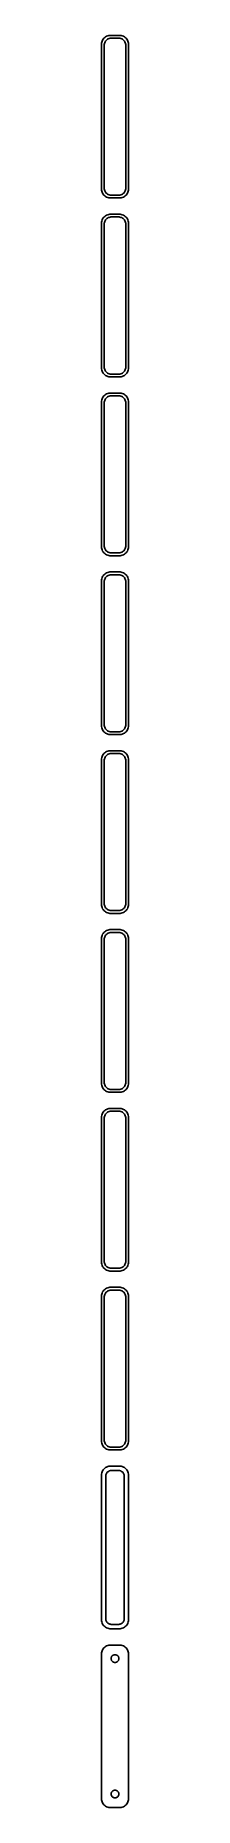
# Model space of a CAD drawing. Header units: metres. Extents: x -8 to 8, y 945 to 1926.
import ezdxf

# ---------------------------------------------------------------- set-up
doc = ezdxf.new("R2010")
doc.units = ezdxf.units.M

msp = doc.modelspace()

# ---------------------------------------------------------------- linework, layer by layer
for p, q in [((-7.14888, 1922.84), (-7.34291, 1922.24)), ((-6.88153, 1923.41), (-7.14888, 1922.84)), ((-6.54507, 1923.94), (-6.88153, 1923.41)), ((-6.14484, 1924.42), (-6.54507, 1923.94)), ((-5.68712, 1924.85), (-6.14484, 1924.42)), ((-5.17912, 1925.22), (-5.68712, 1924.85)), ((-5.50522, 1922.43), (-5.23605, 1922.85)), ((-5.23605, 1922.85), (-4.91586, 1923.24)), ((-4.62889, 1925.52), (-5.17912, 1925.22)), ((-4.91586, 1923.24), (-4.54968, 1923.58)), ((-4.04507, 1925.76), (-4.62889, 1925.52)), ((-4.54968, 1923.58), (-4.1433, 1923.88)), ((-4.1433, 1923.88), (-3.70311, 1924.12)), ((-3.4369, 1925.91), (-4.04507, 1925.76)), ((-3.70311, 1924.12), (-3.23605, 1924.3)), ((-2.81395, 1925.99), (-3.4369, 1925.91)), ((-3.23605, 1924.3), (-2.74951, 1924.43)), ((2.81395, 1925.99), (-2.81395, 1925.99)), ((-2.74951, 1924.43), (-2.25116, 1924.49)), ((-2.25116, 1924.49), (2.25116, 1924.49)), ((2.25116, 1924.49), (2.74951, 1924.43)), ((2.74951, 1924.43), (3.23605, 1924.3)), ((3.4369, 1925.91), (2.81395, 1925.99)), ((3.23605, 1924.3), (3.70311, 1924.12)), ((4.04507, 1925.76), (3.4369, 1925.91)), ((3.70311, 1924.12), (4.1433, 1923.88)), ((4.62889, 1925.52), (4.04507, 1925.76)), ((4.1433, 1923.88), (4.54968, 1923.58)), ((4.54968, 1923.58), (4.91586, 1923.24)), ((5.17912, 1925.22), (4.62889, 1925.52)), ((4.91586, 1923.24), (5.23605, 1922.85)), ((5.68712, 1924.85), (5.17912, 1925.22)), ((5.23605, 1922.85), (5.50522, 1922.43)), ((6.14484, 1924.42), (5.68712, 1924.85)), ((6.54507, 1923.94), (6.14484, 1924.42)), ((6.88153, 1923.41), (6.54507, 1923.94)), ((7.14888, 1922.84), (6.88153, 1923.41)), ((7.34291, 1922.24), (7.14888, 1922.84)), ((-7.46057, 1921.63), (-7.5, 1921)), ((-7.5, 1921), (-7.5, 1841)), ((-7.34291, 1922.24), (-7.46057, 1921.63)), ((-6, 1920.5), (-5.96844, 1921)), ((-6, 1841.5), (-6, 1920.5)), ((-5.96844, 1921), (-5.87433, 1921.49)), ((-5.87433, 1921.49), (-5.7191, 1921.97)), ((-5.7191, 1921.97), (-5.50522, 1922.43)), ((5.50522, 1922.43), (5.7191, 1921.97)), ((5.7191, 1921.97), (5.87433, 1921.49)), ((5.87433, 1921.49), (5.96844, 1921)), ((5.96844, 1921), (6, 1920.5)), ((6, 1920.5), (6, 1841.5)), ((7.46057, 1921.63), (7.34291, 1922.24)), ((7.5, 1921), (7.46057, 1921.63)), ((7.5, 1841), (7.5, 1921)), ((-7.5, 1841), (-7.46057, 1840.37)), ((-7.46057, 1840.37), (-7.34291, 1839.76)), ((-7.34291, 1839.76), (-7.14888, 1839.16)), ((-7.14888, 1839.16), (-6.88153, 1838.59)), ((-6.88153, 1838.59), (-6.54507, 1838.06)), ((-6.54507, 1838.06), (-6.14484, 1837.58)), ((-6.14484, 1837.58), (-5.68712, 1837.15)), ((-5.96844, 1841), (-6, 1841.5)), ((-5.87433, 1840.51), (-5.96844, 1841)), ((-5.7191, 1840.03), (-5.87433, 1840.51)), ((-5.50522, 1839.57), (-5.7191, 1840.03)), ((-5.68712, 1837.15), (-5.17912, 1836.78)), ((-5.23605, 1839.15), (-5.50522, 1839.57)), ((-4.91586, 1838.76), (-5.23605, 1839.15)), ((-5.17912, 1836.78), (-4.62889, 1836.48)), ((-4.54968, 1838.42), (-4.91586, 1838.76)), ((-4.62889, 1836.48), (-4.04507, 1836.24)), ((-4.1433, 1838.12), (-4.54968, 1838.42)), ((-3.70311, 1837.88), (-4.1433, 1838.12)), ((-4.04507, 1836.24), (-3.4369, 1836.09)), ((-3.23605, 1837.7), (-3.70311, 1837.88)), ((-3.4369, 1836.09), (-2.81395, 1836.01)), ((-2.74951, 1837.57), (-3.23605, 1837.7)), ((-2.81395, 1836.01), (2.81395, 1836.01)), ((-2.25116, 1837.51), (-2.74951, 1837.57)), ((2.25116, 1837.51), (-2.25116, 1837.51)), ((2.74951, 1837.57), (2.25116, 1837.51)), ((3.23605, 1837.7), (2.74951, 1837.57)), ((2.81395, 1836.01), (3.4369, 1836.09)), ((3.70311, 1837.88), (3.23605, 1837.7)), ((3.4369, 1836.09), (4.04507, 1836.24)), ((4.1433, 1838.12), (3.70311, 1837.88)), ((4.04507, 1836.24), (4.62889, 1836.48)), ((4.54968, 1838.42), (4.1433, 1838.12)), ((4.91586, 1838.76), (4.54968, 1838.42)), ((4.62889, 1836.48), (5.17912, 1836.78)), ((5.23605, 1839.15), (4.91586, 1838.76)), ((5.17912, 1836.78), (5.68712, 1837.15)), ((5.50522, 1839.57), (5.23605, 1839.15)), ((5.7191, 1840.03), (5.50522, 1839.57)), ((5.68712, 1837.15), (6.14484, 1837.58)), ((5.87433, 1840.51), (5.7191, 1840.03)), ((5.96844, 1841), (5.87433, 1840.51)), ((6, 1841.5), (5.96844, 1841)), ((6.14484, 1837.58), (6.54507, 1838.06)), ((6.54507, 1838.06), (6.88153, 1838.59)), ((6.88153, 1838.59), (7.14888, 1839.16)), ((7.14888, 1839.16), (7.34291, 1839.76)), ((7.34291, 1839.76), (7.46057, 1840.37)), ((7.46057, 1840.37), (7.5, 1841)), ((-6.54507, 1824.94), (-6.88153, 1824.41)), ((-6.14484, 1825.42), (-6.54507, 1824.94)), ((-5.68712, 1825.85), (-6.14484, 1825.42)), ((-5.17912, 1826.22), (-5.68712, 1825.85)), ((-4.62889, 1826.52), (-5.17912, 1826.22)), ((-4.04507, 1826.76), (-4.62889, 1826.52)), ((-4.54968, 1824.58), (-4.1433, 1824.88)), ((-4.1433, 1824.88), (-3.70311, 1825.12)), ((-3.4369, 1826.91), (-4.04507, 1826.76)), ((-3.70311, 1825.12), (-3.23605, 1825.3)), ((-2.81395, 1826.99), (-3.4369, 1826.91)), ((-3.23605, 1825.3), (-2.74951, 1825.43)), ((2.81395, 1826.99), (-2.81395, 1826.99)), ((-2.74951, 1825.43), (-2.25116, 1825.49)), ((-2.25116, 1825.49), (2.25116, 1825.49)), ((2.25116, 1825.49), (2.74951, 1825.43)), ((2.74951, 1825.43), (3.23605, 1825.3)), ((3.4369, 1826.91), (2.81395, 1826.99)), ((3.23605, 1825.3), (3.70311, 1825.12)), ((4.04507, 1826.76), (3.4369, 1826.91)), ((3.70311, 1825.12), (4.1433, 1824.88)), ((4.62889, 1826.52), (4.04507, 1826.76)), ((4.1433, 1824.88), (4.54968, 1824.58)), ((5.17912, 1826.22), (4.62889, 1826.52)), ((5.68712, 1825.85), (5.17912, 1826.22)), ((6.14484, 1825.42), (5.68712, 1825.85)), ((6.54507, 1824.94), (6.14484, 1825.42)), ((6.88153, 1824.41), (6.54507, 1824.94)), ((-7.46057, 1822.63), (-7.5, 1822)), ((-7.5, 1822), (-7.5, 1742)), ((-7.34291, 1823.24), (-7.46057, 1822.63)), ((-7.14888, 1823.84), (-7.34291, 1823.24)), ((-6.88153, 1824.41), (-7.14888, 1823.84)), ((-6, 1821.5), (-5.96844, 1822)), ((-6, 1742.5), (-6, 1821.5)), ((-5.96844, 1822), (-5.87433, 1822.49)), ((-5.87433, 1822.49), (-5.7191, 1822.97)), ((-5.7191, 1822.97), (-5.50522, 1823.43)), ((-5.50522, 1823.43), (-5.23605, 1823.85)), ((-5.23605, 1823.85), (-4.91586, 1824.24)), ((-4.91586, 1824.24), (-4.54968, 1824.58)), ((4.54968, 1824.58), (4.91586, 1824.24)), ((4.91586, 1824.24), (5.23605, 1823.85)), ((5.23605, 1823.85), (5.50522, 1823.43)), ((5.50522, 1823.43), (5.7191, 1822.97)), ((5.7191, 1822.97), (5.87433, 1822.49)), ((5.87433, 1822.49), (5.96844, 1822)), ((5.96844, 1822), (6, 1821.5)), ((6, 1821.5), (6, 1742.5)), ((7.14888, 1823.84), (6.88153, 1824.41)), ((7.34291, 1823.24), (7.14888, 1823.84)), ((7.46057, 1822.63), (7.34291, 1823.24)), ((7.5, 1822), (7.46057, 1822.63)), ((7.5, 1742), (7.5, 1822)), ((-7.5, 1742), (-7.46057, 1741.37)), ((-7.46057, 1741.37), (-7.34291, 1740.76)), ((-7.34291, 1740.76), (-7.14888, 1740.16)), ((-7.14888, 1740.16), (-6.88153, 1739.59)), ((-6.88153, 1739.59), (-6.54507, 1739.06)), ((-6.54507, 1739.06), (-6.14484, 1738.58)), ((-6.14484, 1738.58), (-5.68712, 1738.15)), ((-5.96844, 1742), (-6, 1742.5)), ((-5.87433, 1741.51), (-5.96844, 1742)), ((-5.7191, 1741.03), (-5.87433, 1741.51)), ((-5.50522, 1740.57), (-5.7191, 1741.03)), ((-5.68712, 1738.15), (-5.17912, 1737.78)), ((-5.23605, 1740.15), (-5.50522, 1740.57)), ((-4.91586, 1739.76), (-5.23605, 1740.15)), ((-5.17912, 1737.78), (-4.62889, 1737.48)), ((-4.54968, 1739.42), (-4.91586, 1739.76)), ((-4.62889, 1737.48), (-4.04507, 1737.24)), ((-4.1433, 1739.12), (-4.54968, 1739.42)), ((-3.70311, 1738.88), (-4.1433, 1739.12)), ((-4.04507, 1737.24), (-3.4369, 1737.09)), ((-3.23605, 1738.7), (-3.70311, 1738.88)), ((-3.4369, 1737.09), (-2.81395, 1737.01)), ((-2.74951, 1738.57), (-3.23605, 1738.7)), ((-2.81395, 1737.01), (2.81395, 1737.01)), ((-2.25116, 1738.51), (-2.74951, 1738.57)), ((2.25116, 1738.51), (-2.25116, 1738.51)), ((2.74951, 1738.57), (2.25116, 1738.51)), ((3.23605, 1738.7), (2.74951, 1738.57)), ((2.81395, 1737.01), (3.4369, 1737.09)), ((3.70311, 1738.88), (3.23605, 1738.7)), ((3.4369, 1737.09), (4.04507, 1737.24)), ((4.1433, 1739.12), (3.70311, 1738.88)), ((4.04507, 1737.24), (4.62889, 1737.48)), ((4.54968, 1739.42), (4.1433, 1739.12)), ((4.91586, 1739.76), (4.54968, 1739.42)), ((4.62889, 1737.48), (5.17912, 1737.78)), ((5.23605, 1740.15), (4.91586, 1739.76)), ((5.17912, 1737.78), (5.68712, 1738.15)), ((5.50522, 1740.57), (5.23605, 1740.15)), ((5.7191, 1741.03), (5.50522, 1740.57)), ((5.68712, 1738.15), (6.14484, 1738.58)), ((5.87433, 1741.51), (5.7191, 1741.03)), ((5.96844, 1742), (5.87433, 1741.51)), ((6, 1742.5), (5.96844, 1742)), ((6.14484, 1738.58), (6.54507, 1739.06)), ((6.54507, 1739.06), (6.88153, 1739.59)), ((6.88153, 1739.59), (7.14888, 1740.16)), ((7.14888, 1740.16), (7.34291, 1740.76)), ((7.34291, 1740.76), (7.46057, 1741.37)), ((7.46057, 1741.37), (7.5, 1742)), ((-5.68712, 1726.85), (-6.14484, 1726.42)), ((-5.17912, 1727.22), (-5.68712, 1726.85)), ((-4.62889, 1727.52), (-5.17912, 1727.22)), ((-4.04507, 1727.76), (-4.62889, 1727.52)), ((-3.4369, 1727.91), (-4.04507, 1727.76)), ((-2.81395, 1727.99), (-3.4369, 1727.91)), ((2.81395, 1727.99), (-2.81395, 1727.99)), ((3.4369, 1727.91), (2.81395, 1727.99)), ((4.04507, 1727.76), (3.4369, 1727.91)), ((4.62889, 1727.52), (4.04507, 1727.76)), ((5.17912, 1727.22), (4.62889, 1727.52)), ((5.68712, 1726.85), (5.17912, 1727.22)), ((6.14484, 1726.42), (5.68712, 1726.85)), ((-7.46057, 1723.63), (-7.5, 1723)), ((-7.5, 1723), (-7.5, 1643)), ((-7.34291, 1724.24), (-7.46057, 1723.63)), ((-7.14888, 1724.84), (-7.34291, 1724.24)), ((-6.88153, 1725.41), (-7.14888, 1724.84)), ((-6.54507, 1725.94), (-6.88153, 1725.41)), ((-6.14484, 1726.42), (-6.54507, 1725.94)), ((-6, 1722.5), (-5.96844, 1723)), ((-6, 1643.5), (-6, 1722.5)), ((-5.96844, 1723), (-5.87433, 1723.49)), ((-5.87433, 1723.49), (-5.7191, 1723.97)), ((-5.7191, 1723.97), (-5.50522, 1724.43)), ((-5.50522, 1724.43), (-5.23605, 1724.85)), ((-5.23605, 1724.85), (-4.91586, 1725.24)), ((-4.91586, 1725.24), (-4.54968, 1725.58)), ((-4.54968, 1725.58), (-4.1433, 1725.88)), ((-4.1433, 1725.88), (-3.70311, 1726.12)), ((-3.70311, 1726.12), (-3.23605, 1726.3)), ((-3.23605, 1726.3), (-2.74951, 1726.43)), ((-2.74951, 1726.43), (-2.25116, 1726.49)), ((-2.25116, 1726.49), (2.25116, 1726.49)), ((2.25116, 1726.49), (2.74951, 1726.43)), ((2.74951, 1726.43), (3.23605, 1726.3)), ((3.23605, 1726.3), (3.70311, 1726.12)), ((3.70311, 1726.12), (4.1433, 1725.88)), ((4.1433, 1725.88), (4.54968, 1725.58)), ((4.54968, 1725.58), (4.91586, 1725.24)), ((4.91586, 1725.24), (5.23605, 1724.85)), ((5.23605, 1724.85), (5.50522, 1724.43)), ((5.50522, 1724.43), (5.7191, 1723.97)), ((5.7191, 1723.97), (5.87433, 1723.49)), ((5.87433, 1723.49), (5.96844, 1723)), ((5.96844, 1723), (6, 1722.5)), ((6, 1722.5), (6, 1643.5)), ((6.54507, 1725.94), (6.14484, 1726.42)), ((6.88153, 1725.41), (6.54507, 1725.94)), ((7.14888, 1724.84), (6.88153, 1725.41)), ((7.34291, 1724.24), (7.14888, 1724.84)), ((7.46057, 1723.63), (7.34291, 1724.24)), ((7.5, 1723), (7.46057, 1723.63)), ((7.5, 1643), (7.5, 1723)), ((-7.5, 1643), (-7.46057, 1642.37)), ((-7.46057, 1642.37), (-7.34291, 1641.76)), ((-7.34291, 1641.76), (-7.14888, 1641.16)), ((-7.14888, 1641.16), (-6.88153, 1640.59)), ((-6.88153, 1640.59), (-6.54507, 1640.06)), ((-6.54507, 1640.06), (-6.14484, 1639.58)), ((-6.14484, 1639.58), (-5.68712, 1639.15)), ((-5.96844, 1643), (-6, 1643.5)), ((-5.87433, 1642.51), (-5.96844, 1643)), ((-5.7191, 1642.03), (-5.87433, 1642.51)), ((-5.50522, 1641.57), (-5.7191, 1642.03)), ((-5.68712, 1639.15), (-5.17912, 1638.78)), ((-5.23605, 1641.15), (-5.50522, 1641.57)), ((-4.91586, 1640.76), (-5.23605, 1641.15)), ((-5.17912, 1638.78), (-4.62889, 1638.48)), ((-4.54968, 1640.42), (-4.91586, 1640.76)), ((-4.62889, 1638.48), (-4.04507, 1638.24)), ((-4.1433, 1640.12), (-4.54968, 1640.42)), ((-3.70311, 1639.88), (-4.1433, 1640.12)), ((-4.04507, 1638.24), (-3.4369, 1638.09)), ((-3.23605, 1639.7), (-3.70311, 1639.88)), ((-2.74951, 1639.57), (-3.23605, 1639.7)), ((-2.25116, 1639.51), (-2.74951, 1639.57)), ((2.25116, 1639.51), (-2.25116, 1639.51)), ((2.74951, 1639.57), (2.25116, 1639.51)), ((3.23605, 1639.7), (2.74951, 1639.57)), ((3.70311, 1639.88), (3.23605, 1639.7)), ((3.4369, 1638.09), (4.04507, 1638.24)), ((4.1433, 1640.12), (3.70311, 1639.88)), ((4.04507, 1638.24), (4.62889, 1638.48)), ((4.54968, 1640.42), (4.1433, 1640.12)), ((4.91586, 1640.76), (4.54968, 1640.42)), ((4.62889, 1638.48), (5.17912, 1638.78)), ((5.23605, 1641.15), (4.91586, 1640.76)), ((5.17912, 1638.78), (5.68712, 1639.15)), ((5.50522, 1641.57), (5.23605, 1641.15)), ((5.7191, 1642.03), (5.50522, 1641.57)), ((5.68712, 1639.15), (6.14484, 1639.58)), ((5.87433, 1642.51), (5.7191, 1642.03)), ((5.96844, 1643), (5.87433, 1642.51)), ((6, 1643.5), (5.96844, 1643)), ((6.14484, 1639.58), (6.54507, 1640.06)), ((6.54507, 1640.06), (6.88153, 1640.59)), ((6.88153, 1640.59), (7.14888, 1641.16)), ((7.14888, 1641.16), (7.34291, 1641.76)), ((7.34291, 1641.76), (7.46057, 1642.37)), ((7.46057, 1642.37), (7.5, 1643)), ((-4.62889, 1628.52), (-5.17912, 1628.22)), ((-4.04507, 1628.76), (-4.62889, 1628.52)), ((-3.4369, 1628.91), (-4.04507, 1628.76)), ((-3.4369, 1638.09), (-2.81395, 1638.01)), ((-2.81395, 1628.99), (-3.4369, 1628.91)), ((-2.81395, 1638.01), (2.81395, 1638.01)), ((2.81395, 1628.99), (-2.81395, 1628.99)), ((2.81395, 1638.01), (3.4369, 1638.09)), ((3.4369, 1628.91), (2.81395, 1628.99)), ((4.04507, 1628.76), (3.4369, 1628.91)), ((4.62889, 1628.52), (4.04507, 1628.76)), ((5.17912, 1628.22), (4.62889, 1628.52)), ((-7.46057, 1624.63), (-7.5, 1624)), ((-7.5, 1624), (-7.5, 1544)), ((-7.34291, 1625.24), (-7.46057, 1624.63)), ((-7.14888, 1625.84), (-7.34291, 1625.24)), ((-6.88153, 1626.41), (-7.14888, 1625.84)), ((-6.54507, 1626.94), (-6.88153, 1626.41)), ((-6.14484, 1627.42), (-6.54507, 1626.94)), ((-5.68712, 1627.85), (-6.14484, 1627.42)), ((-6, 1623.5), (-5.96844, 1624)), ((-6, 1544.5), (-6, 1623.5)), ((-5.96844, 1624), (-5.87433, 1624.49)), ((-5.87433, 1624.49), (-5.7191, 1624.97)), ((-5.7191, 1624.97), (-5.50522, 1625.43)), ((-5.17912, 1628.22), (-5.68712, 1627.85)), ((-5.50522, 1625.43), (-5.23605, 1625.85)), ((-5.23605, 1625.85), (-4.91586, 1626.24)), ((-4.91586, 1626.24), (-4.54968, 1626.58)), ((-4.54968, 1626.58), (-4.1433, 1626.88)), ((-4.1433, 1626.88), (-3.70311, 1627.12)), ((-3.70311, 1627.12), (-3.23605, 1627.3)), ((-3.23605, 1627.3), (-2.74951, 1627.43)), ((-2.74951, 1627.43), (-2.25116, 1627.49)), ((-2.25116, 1627.49), (2.25116, 1627.49)), ((2.25116, 1627.49), (2.74951, 1627.43)), ((2.74951, 1627.43), (3.23605, 1627.3)), ((3.23605, 1627.3), (3.70311, 1627.12)), ((3.70311, 1627.12), (4.1433, 1626.88)), ((4.1433, 1626.88), (4.54968, 1626.58)), ((4.54968, 1626.58), (4.91586, 1626.24)), ((4.91586, 1626.24), (5.23605, 1625.85)), ((5.68712, 1627.85), (5.17912, 1628.22)), ((5.23605, 1625.85), (5.50522, 1625.43)), ((5.50522, 1625.43), (5.7191, 1624.97)), ((6.14484, 1627.42), (5.68712, 1627.85)), ((5.7191, 1624.97), (5.87433, 1624.49)), ((5.87433, 1624.49), (5.96844, 1624)), ((5.96844, 1624), (6, 1623.5)), ((6, 1623.5), (6, 1544.5)), ((6.54507, 1626.94), (6.14484, 1627.42)), ((6.88153, 1626.41), (6.54507, 1626.94)), ((7.14888, 1625.84), (6.88153, 1626.41)), ((7.34291, 1625.24), (7.14888, 1625.84)), ((7.46057, 1624.63), (7.34291, 1625.24)), ((7.5, 1624), (7.46057, 1624.63)), ((7.5, 1544), (7.5, 1624)), ((-7.5, 1544), (-7.46057, 1543.37)), ((-7.46057, 1543.37), (-7.34291, 1542.76)), ((-7.34291, 1542.76), (-7.14888, 1542.16)), ((-7.14888, 1542.16), (-6.88153, 1541.59)), ((-6.88153, 1541.59), (-6.54507, 1541.06)), ((-6.54507, 1541.06), (-6.14484, 1540.58)), ((-6.14484, 1540.58), (-5.68712, 1540.15)), ((-5.96844, 1544), (-6, 1544.5)), ((-5.87433, 1543.51), (-5.96844, 1544)), ((-5.7191, 1543.03), (-5.87433, 1543.51)), ((-5.50522, 1542.57), (-5.7191, 1543.03)), ((-5.68712, 1540.15), (-5.17912, 1539.78)), ((-5.23605, 1542.15), (-5.50522, 1542.57)), ((-4.91586, 1541.76), (-5.23605, 1542.15)), ((-4.54968, 1541.42), (-4.91586, 1541.76)), ((-4.1433, 1541.12), (-4.54968, 1541.42)), ((-3.70311, 1540.88), (-4.1433, 1541.12)), ((-3.23605, 1540.7), (-3.70311, 1540.88)), ((-2.74951, 1540.57), (-3.23605, 1540.7)), ((-2.25116, 1540.51), (-2.74951, 1540.57)), ((2.25116, 1540.51), (-2.25116, 1540.51)), ((2.74951, 1540.57), (2.25116, 1540.51)), ((3.23605, 1540.7), (2.74951, 1540.57)), ((3.70311, 1540.88), (3.23605, 1540.7)), ((4.1433, 1541.12), (3.70311, 1540.88)), ((4.54968, 1541.42), (4.1433, 1541.12)), ((4.91586, 1541.76), (4.54968, 1541.42)), ((5.23605, 1542.15), (4.91586, 1541.76)), ((5.17912, 1539.78), (5.68712, 1540.15)), ((5.50522, 1542.57), (5.23605, 1542.15)), ((5.7191, 1543.03), (5.50522, 1542.57)), ((5.68712, 1540.15), (6.14484, 1540.58)), ((5.87433, 1543.51), (5.7191, 1543.03)), ((5.96844, 1544), (5.87433, 1543.51)), ((6, 1544.5), (5.96844, 1544)), ((6.14484, 1540.58), (6.54507, 1541.06)), ((6.54507, 1541.06), (6.88153, 1541.59)), ((6.88153, 1541.59), (7.14888, 1542.16)), ((7.14888, 1542.16), (7.34291, 1542.76)), ((7.34291, 1542.76), (7.46057, 1543.37)), ((7.46057, 1543.37), (7.5, 1544)), ((-5.17912, 1539.78), (-4.62889, 1539.48)), ((-4.62889, 1539.48), (-4.04507, 1539.24)), ((-4.04507, 1539.24), (-3.4369, 1539.09)), ((-3.4369, 1539.09), (-2.81395, 1539.01)), ((-2.81395, 1539.01), (2.81395, 1539.01)), ((2.81395, 1539.01), (3.4369, 1539.09)), ((3.4369, 1539.09), (4.04507, 1539.24)), ((4.04507, 1539.24), (4.62889, 1539.48)), ((4.62889, 1539.48), (5.17912, 1539.78)), ((-7.46057, 1525.63), (-7.5, 1525)), ((-7.5, 1525), (-7.5, 1445)), ((-7.34291, 1526.24), (-7.46057, 1525.63)), ((-7.14888, 1526.84), (-7.34291, 1526.24)), ((-6.88153, 1527.41), (-7.14888, 1526.84)), ((-6.54507, 1527.94), (-6.88153, 1527.41)), ((-6.14484, 1528.42), (-6.54507, 1527.94)), ((-5.68712, 1528.85), (-6.14484, 1528.42)), ((-6, 1524.5), (-5.96844, 1525)), ((-6, 1445.5), (-6, 1524.5)), ((-5.96844, 1525), (-5.87433, 1525.49)), ((-5.87433, 1525.49), (-5.7191, 1525.97)), ((-5.7191, 1525.97), (-5.50522, 1526.43)), ((-5.17912, 1529.22), (-5.68712, 1528.85)), ((-5.50522, 1526.43), (-5.23605, 1526.85)), ((-5.23605, 1526.85), (-4.91586, 1527.24)), ((-4.62889, 1529.52), (-5.17912, 1529.22)), ((-4.91586, 1527.24), (-4.54968, 1527.58)), ((-4.04507, 1529.76), (-4.62889, 1529.52)), ((-4.54968, 1527.58), (-4.1433, 1527.88)), ((-4.1433, 1527.88), (-3.70311, 1528.12)), ((-3.4369, 1529.91), (-4.04507, 1529.76)), ((-3.70311, 1528.12), (-3.23605, 1528.3)), ((-2.81395, 1529.99), (-3.4369, 1529.91)), ((-3.23605, 1528.3), (-2.74951, 1528.43)), ((2.81395, 1529.99), (-2.81395, 1529.99)), ((-2.74951, 1528.43), (-2.25116, 1528.49)), ((-2.25116, 1528.49), (2.25116, 1528.49)), ((2.25116, 1528.49), (2.74951, 1528.43)), ((2.74951, 1528.43), (3.23605, 1528.3)), ((3.4369, 1529.91), (2.81395, 1529.99)), ((3.23605, 1528.3), (3.70311, 1528.12)), ((4.04507, 1529.76), (3.4369, 1529.91)), ((3.70311, 1528.12), (4.1433, 1527.88)), ((4.62889, 1529.52), (4.04507, 1529.76)), ((4.1433, 1527.88), (4.54968, 1527.58)), ((4.54968, 1527.58), (4.91586, 1527.24)), ((5.17912, 1529.22), (4.62889, 1529.52)), ((4.91586, 1527.24), (5.23605, 1526.85)), ((5.68712, 1528.85), (5.17912, 1529.22)), ((5.23605, 1526.85), (5.50522, 1526.43)), ((5.50522, 1526.43), (5.7191, 1525.97)), ((6.14484, 1528.42), (5.68712, 1528.85)), ((5.7191, 1525.97), (5.87433, 1525.49)), ((5.87433, 1525.49), (5.96844, 1525)), ((5.96844, 1525), (6, 1524.5)), ((6, 1524.5), (6, 1445.5)), ((6.54507, 1527.94), (6.14484, 1528.42)), ((6.88153, 1527.41), (6.54507, 1527.94)), ((7.14888, 1526.84), (6.88153, 1527.41)), ((7.34291, 1526.24), (7.14888, 1526.84)), ((7.46057, 1525.63), (7.34291, 1526.24)), ((7.5, 1525), (7.46057, 1525.63)), ((7.5, 1445), (7.5, 1525)), ((-7.5, 1445), (-7.46057, 1444.37)), ((-7.46057, 1444.37), (-7.34291, 1443.76)), ((-7.34291, 1443.76), (-7.14888, 1443.16)), ((-7.14888, 1443.16), (-6.88153, 1442.59)), ((-6.88153, 1442.59), (-6.54507, 1442.06)), ((-6.54507, 1442.06), (-6.14484, 1441.58)), ((-5.96844, 1445), (-6, 1445.5)), ((-5.87433, 1444.51), (-5.96844, 1445)), ((-5.7191, 1444.03), (-5.87433, 1444.51)), ((-5.50522, 1443.57), (-5.7191, 1444.03)), ((-5.23605, 1443.15), (-5.50522, 1443.57)), ((-4.91586, 1442.76), (-5.23605, 1443.15)), ((-4.54968, 1442.42), (-4.91586, 1442.76)), ((-4.1433, 1442.12), (-4.54968, 1442.42)), ((-3.70311, 1441.88), (-4.1433, 1442.12)), ((4.1433, 1442.12), (3.70311, 1441.88)), ((4.54968, 1442.42), (4.1433, 1442.12)), ((4.91586, 1442.76), (4.54968, 1442.42)), ((5.23605, 1443.15), (4.91586, 1442.76)), ((5.50522, 1443.57), (5.23605, 1443.15)), ((5.7191, 1444.03), (5.50522, 1443.57)), ((5.87433, 1444.51), (5.7191, 1444.03)), ((5.96844, 1445), (5.87433, 1444.51)), ((6, 1445.5), (5.96844, 1445)), ((6.14484, 1441.58), (6.54507, 1442.06)), ((6.54507, 1442.06), (6.88153, 1442.59)), ((6.88153, 1442.59), (7.14888, 1443.16)), ((7.14888, 1443.16), (7.34291, 1443.76)), ((7.34291, 1443.76), (7.46057, 1444.37)), ((7.46057, 1444.37), (7.5, 1445)), ((-6.14484, 1441.58), (-5.68712, 1441.15)), ((-5.68712, 1441.15), (-5.17912, 1440.78)), ((-5.17912, 1440.78), (-4.62889, 1440.48)), ((-4.62889, 1440.48), (-4.04507, 1440.24)), ((-4.04507, 1440.24), (-3.4369, 1440.09)), ((-3.23605, 1441.7), (-3.70311, 1441.88)), ((-3.4369, 1440.09), (-2.81395, 1440.01)), ((-2.74951, 1441.57), (-3.23605, 1441.7)), ((-2.81395, 1440.01), (2.81395, 1440.01)), ((-2.25116, 1441.51), (-2.74951, 1441.57)), ((2.25116, 1441.51), (-2.25116, 1441.51)), ((2.74951, 1441.57), (2.25116, 1441.51)), ((3.23605, 1441.7), (2.74951, 1441.57)), ((2.81395, 1440.01), (3.4369, 1440.09)), ((3.70311, 1441.88), (3.23605, 1441.7)), ((3.4369, 1440.09), (4.04507, 1440.24)), ((4.04507, 1440.24), (4.62889, 1440.48)), ((4.62889, 1440.48), (5.17912, 1440.78)), ((5.17912, 1440.78), (5.68712, 1441.15)), ((5.68712, 1441.15), (6.14484, 1441.58)), ((-7.46057, 1426.63), (-7.5, 1426)), ((-7.5, 1426), (-7.5, 1346)), ((-7.34291, 1427.24), (-7.46057, 1426.63)), ((-7.14888, 1427.84), (-7.34291, 1427.24)), ((-6.88153, 1428.41), (-7.14888, 1427.84)), ((-6.54507, 1428.94), (-6.88153, 1428.41)), ((-6.14484, 1429.42), (-6.54507, 1428.94)), ((-5.68712, 1429.85), (-6.14484, 1429.42)), ((-6, 1425.5), (-5.96844, 1426)), ((-6, 1346.5), (-6, 1425.5)), ((-5.96844, 1426), (-5.87433, 1426.49)), ((-5.87433, 1426.49), (-5.7191, 1426.97)), ((-5.7191, 1426.97), (-5.50522, 1427.43)), ((-5.17912, 1430.22), (-5.68712, 1429.85)), ((-5.50522, 1427.43), (-5.23605, 1427.85)), ((-5.23605, 1427.85), (-4.91586, 1428.24)), ((-4.62889, 1430.52), (-5.17912, 1430.22)), ((-4.91586, 1428.24), (-4.54968, 1428.58)), ((-4.04507, 1430.76), (-4.62889, 1430.52)), ((-4.54968, 1428.58), (-4.1433, 1428.88)), ((-4.1433, 1428.88), (-3.70311, 1429.12)), ((-3.4369, 1430.91), (-4.04507, 1430.76)), ((-3.70311, 1429.12), (-3.23605, 1429.3)), ((-2.81395, 1430.99), (-3.4369, 1430.91)), ((-3.23605, 1429.3), (-2.74951, 1429.43)), ((2.81395, 1430.99), (-2.81395, 1430.99)), ((-2.74951, 1429.43), (-2.25116, 1429.49)), ((-2.25116, 1429.49), (2.25116, 1429.49)), ((2.25116, 1429.49), (2.74951, 1429.43)), ((2.74951, 1429.43), (3.23605, 1429.3)), ((3.4369, 1430.91), (2.81395, 1430.99)), ((3.23605, 1429.3), (3.70311, 1429.12)), ((4.04507, 1430.76), (3.4369, 1430.91)), ((3.70311, 1429.12), (4.1433, 1428.88)), ((4.62889, 1430.52), (4.04507, 1430.76)), ((4.1433, 1428.88), (4.54968, 1428.58)), ((4.54968, 1428.58), (4.91586, 1428.24)), ((5.17912, 1430.22), (4.62889, 1430.52)), ((4.91586, 1428.24), (5.23605, 1427.85)), ((5.68712, 1429.85), (5.17912, 1430.22)), ((5.23605, 1427.85), (5.50522, 1427.43)), ((5.50522, 1427.43), (5.7191, 1426.97)), ((6.14484, 1429.42), (5.68712, 1429.85)), ((5.7191, 1426.97), (5.87433, 1426.49)), ((5.87433, 1426.49), (5.96844, 1426)), ((5.96844, 1426), (6, 1425.5)), ((6, 1425.5), (6, 1346.5)), ((6.54507, 1428.94), (6.14484, 1429.42)), ((6.88153, 1428.41), (6.54507, 1428.94)), ((7.14888, 1427.84), (6.88153, 1428.41)), ((7.34291, 1427.24), (7.14888, 1427.84)), ((7.46057, 1426.63), (7.34291, 1427.24)), ((7.5, 1426), (7.46057, 1426.63)), ((7.5, 1346), (7.5, 1426)), ((-7.5, 1346), (-7.46057, 1345.37)), ((-7.46057, 1345.37), (-7.34291, 1344.76)), ((-7.34291, 1344.76), (-7.14888, 1344.16)), ((-7.14888, 1344.16), (-6.88153, 1343.59)), ((-5.96844, 1346), (-6, 1346.5)), ((-5.87433, 1345.51), (-5.96844, 1346)), ((-5.7191, 1345.03), (-5.87433, 1345.51)), ((-5.50522, 1344.57), (-5.7191, 1345.03)), ((-5.23605, 1344.15), (-5.50522, 1344.57)), ((-4.91586, 1343.76), (-5.23605, 1344.15)), ((5.23605, 1344.15), (4.91586, 1343.76)), ((5.50522, 1344.57), (5.23605, 1344.15)), ((5.7191, 1345.03), (5.50522, 1344.57)), ((5.87433, 1345.51), (5.7191, 1345.03)), ((5.96844, 1346), (5.87433, 1345.51)), ((6, 1346.5), (5.96844, 1346)), ((6.88153, 1343.59), (7.14888, 1344.16)), ((7.14888, 1344.16), (7.34291, 1344.76)), ((7.34291, 1344.76), (7.46057, 1345.37)), ((7.46057, 1345.37), (7.5, 1346)), ((-6.88153, 1343.59), (-6.54507, 1343.06)), ((-6.54507, 1343.06), (-6.14484, 1342.58)), ((-6.14484, 1342.58), (-5.68712, 1342.15)), ((-5.68712, 1342.15), (-5.17912, 1341.78)), ((-5.17912, 1341.78), (-4.62889, 1341.48)), ((-4.54968, 1343.42), (-4.91586, 1343.76)), ((-4.62889, 1341.48), (-4.04507, 1341.24)), ((-4.1433, 1343.12), (-4.54968, 1343.42)), ((-3.70311, 1342.88), (-4.1433, 1343.12)), ((-4.04507, 1341.24), (-3.4369, 1341.09)), ((-3.23605, 1342.7), (-3.70311, 1342.88)), ((-3.4369, 1341.09), (-2.81395, 1341.01)), ((-2.74951, 1342.57), (-3.23605, 1342.7)), ((-2.81395, 1341.01), (2.81395, 1341.01)), ((-2.25116, 1342.51), (-2.74951, 1342.57)), ((2.25116, 1342.51), (-2.25116, 1342.51)), ((2.74951, 1342.57), (2.25116, 1342.51)), ((3.23605, 1342.7), (2.74951, 1342.57)), ((2.81395, 1341.01), (3.4369, 1341.09)), ((3.70311, 1342.88), (3.23605, 1342.7)), ((3.4369, 1341.09), (4.04507, 1341.24)), ((4.1433, 1343.12), (3.70311, 1342.88)), ((4.04507, 1341.24), (4.62889, 1341.48)), ((4.54968, 1343.42), (4.1433, 1343.12)), ((4.91586, 1343.76), (4.54968, 1343.42)), ((4.62889, 1341.48), (5.17912, 1341.78)), ((5.17912, 1341.78), (5.68712, 1342.15)), ((5.68712, 1342.15), (6.14484, 1342.58)), ((6.14484, 1342.58), (6.54507, 1343.06)), ((6.54507, 1343.06), (6.88153, 1343.59)), ((-7.46057, 1327.63), (-7.5, 1327)), ((-7.5, 1327), (-7.5, 1247)), ((-7.34291, 1328.24), (-7.46057, 1327.63)), ((-7.14888, 1328.84), (-7.34291, 1328.24)), ((-6.88153, 1329.41), (-7.14888, 1328.84)), ((-6.54507, 1329.94), (-6.88153, 1329.41)), ((-6.14484, 1330.42), (-6.54507, 1329.94)), ((-5.68712, 1330.85), (-6.14484, 1330.42)), ((-6, 1326.5), (-5.96844, 1327)), ((-6, 1247.5), (-6, 1326.5)), ((-5.96844, 1327), (-5.87433, 1327.49)), ((-5.87433, 1327.49), (-5.7191, 1327.97)), ((-5.7191, 1327.97), (-5.50522, 1328.43)), ((-5.17912, 1331.22), (-5.68712, 1330.85)), ((-5.50522, 1328.43), (-5.23605, 1328.85)), ((-5.23605, 1328.85), (-4.91586, 1329.24)), ((-4.62889, 1331.52), (-5.17912, 1331.22)), ((-4.91586, 1329.24), (-4.54968, 1329.58)), ((-4.04507, 1331.76), (-4.62889, 1331.52)), ((-4.54968, 1329.58), (-4.1433, 1329.88)), ((-4.1433, 1329.88), (-3.70311, 1330.12)), ((-3.4369, 1331.91), (-4.04507, 1331.76)), ((-3.70311, 1330.12), (-3.23605, 1330.3)), ((-2.81395, 1331.99), (-3.4369, 1331.91)), ((-3.23605, 1330.3), (-2.74951, 1330.43)), ((2.81395, 1331.99), (-2.81395, 1331.99)), ((-2.74951, 1330.43), (-2.25116, 1330.49)), ((-2.25116, 1330.49), (2.25116, 1330.49)), ((2.25116, 1330.49), (2.74951, 1330.43)), ((2.74951, 1330.43), (3.23605, 1330.3)), ((3.4369, 1331.91), (2.81395, 1331.99)), ((3.23605, 1330.3), (3.70311, 1330.12)), ((4.04507, 1331.76), (3.4369, 1331.91)), ((3.70311, 1330.12), (4.1433, 1329.88)), ((4.62889, 1331.52), (4.04507, 1331.76)), ((4.1433, 1329.88), (4.54968, 1329.58)), ((4.54968, 1329.58), (4.91586, 1329.24)), ((5.17912, 1331.22), (4.62889, 1331.52)), ((4.91586, 1329.24), (5.23605, 1328.85)), ((5.68712, 1330.85), (5.17912, 1331.22)), ((5.23605, 1328.85), (5.50522, 1328.43)), ((5.50522, 1328.43), (5.7191, 1327.97)), ((6.14484, 1330.42), (5.68712, 1330.85)), ((5.7191, 1327.97), (5.87433, 1327.49)), ((5.87433, 1327.49), (5.96844, 1327)), ((5.96844, 1327), (6, 1326.5)), ((6, 1326.5), (6, 1247.5)), ((6.54507, 1329.94), (6.14484, 1330.42)), ((6.88153, 1329.41), (6.54507, 1329.94)), ((7.14888, 1328.84), (6.88153, 1329.41)), ((7.34291, 1328.24), (7.14888, 1328.84)), ((7.46057, 1327.63), (7.34291, 1328.24)), ((7.5, 1327), (7.46057, 1327.63)), ((7.5, 1247), (7.5, 1327)), ((-7.5, 1247), (-7.46057, 1246.37)), ((-7.46057, 1246.37), (-7.34291, 1245.76)), ((-5.96844, 1247), (-6, 1247.5)), ((-5.87433, 1246.51), (-5.96844, 1247)), ((-5.7191, 1246.03), (-5.87433, 1246.51)), ((-5.50522, 1245.57), (-5.7191, 1246.03)), ((5.7191, 1246.03), (5.50522, 1245.57)), ((5.87433, 1246.51), (5.7191, 1246.03)), ((5.96844, 1247), (5.87433, 1246.51)), ((6, 1247.5), (5.96844, 1247)), ((7.34291, 1245.76), (7.46057, 1246.37)), ((7.46057, 1246.37), (7.5, 1247)), ((-7.34291, 1245.76), (-7.14888, 1245.16)), ((-7.14888, 1245.16), (-6.88153, 1244.59)), ((-6.88153, 1244.59), (-6.54507, 1244.06)), ((-6.54507, 1244.06), (-6.14484, 1243.58)), ((-6.14484, 1243.58), (-5.68712, 1243.15)), ((-5.68712, 1243.15), (-5.17912, 1242.78)), ((-5.23605, 1245.15), (-5.50522, 1245.57)), ((-4.91586, 1244.76), (-5.23605, 1245.15)), ((-5.17912, 1242.78), (-4.62889, 1242.48)), ((-4.54968, 1244.42), (-4.91586, 1244.76)), ((-4.62889, 1242.48), (-4.04507, 1242.24)), ((-4.1433, 1244.12), (-4.54968, 1244.42)), ((-3.70311, 1243.88), (-4.1433, 1244.12)), ((-4.04507, 1242.24), (-3.4369, 1242.09)), ((-3.23605, 1243.7), (-3.70311, 1243.88)), ((-3.4369, 1242.09), (-2.81395, 1242.01)), ((-2.74951, 1243.57), (-3.23605, 1243.7)), ((-2.81395, 1242.01), (2.81395, 1242.01)), ((-2.25116, 1243.51), (-2.74951, 1243.57)), ((2.25116, 1243.51), (-2.25116, 1243.51)), ((2.74951, 1243.57), (2.25116, 1243.51)), ((3.23605, 1243.7), (2.74951, 1243.57)), ((2.81395, 1242.01), (3.4369, 1242.09)), ((3.70311, 1243.88), (3.23605, 1243.7)), ((3.4369, 1242.09), (4.04507, 1242.24)), ((4.1433, 1244.12), (3.70311, 1243.88)), ((4.04507, 1242.24), (4.62889, 1242.48)), ((4.54968, 1244.42), (4.1433, 1244.12)), ((4.91586, 1244.76), (4.54968, 1244.42)), ((4.62889, 1242.48), (5.17912, 1242.78)), ((5.23605, 1245.15), (4.91586, 1244.76)), ((5.17912, 1242.78), (5.68712, 1243.15)), ((5.50522, 1245.57), (5.23605, 1245.15)), ((5.68712, 1243.15), (6.14484, 1243.58)), ((6.14484, 1243.58), (6.54507, 1244.06)), ((6.54507, 1244.06), (6.88153, 1244.59)), ((6.88153, 1244.59), (7.14888, 1245.16)), ((7.14888, 1245.16), (7.34291, 1245.76)), ((-7.46057, 1228.63), (-7.5, 1228)), ((-7.5, 1228), (-7.5, 1148)), ((-7.34291, 1229.24), (-7.46057, 1228.63)), ((-7.14888, 1229.84), (-7.34291, 1229.24)), ((-6.88153, 1230.41), (-7.14888, 1229.84)), ((-6.54507, 1230.94), (-6.88153, 1230.41)), ((-6.14484, 1231.42), (-6.54507, 1230.94)), ((-5.68712, 1231.85), (-6.14484, 1231.42)), ((-6, 1227.5), (-5.96844, 1228)), ((-6, 1148.5), (-6, 1227.5)), ((-5.96844, 1228), (-5.87433, 1228.49)), ((-5.87433, 1228.49), (-5.7191, 1228.97)), ((-5.7191, 1228.97), (-5.50522, 1229.43)), ((-5.17912, 1232.22), (-5.68712, 1231.85)), ((-5.50522, 1229.43), (-5.23605, 1229.85)), ((-5.23605, 1229.85), (-4.91586, 1230.24)), ((-4.62889, 1232.52), (-5.17912, 1232.22)), ((-4.91586, 1230.24), (-4.54968, 1230.58)), ((-4.04507, 1232.76), (-4.62889, 1232.52)), ((-4.54968, 1230.58), (-4.1433, 1230.88)), ((-4.1433, 1230.88), (-3.70311, 1231.12)), ((-3.4369, 1232.91), (-4.04507, 1232.76)), ((-3.70311, 1231.12), (-3.23605, 1231.3)), ((-2.81395, 1232.99), (-3.4369, 1232.91)), ((-3.23605, 1231.3), (-2.74951, 1231.43)), ((2.81395, 1232.99), (-2.81395, 1232.99)), ((-2.74951, 1231.43), (-2.25116, 1231.49)), ((-2.25116, 1231.49), (2.25116, 1231.49)), ((2.25116, 1231.49), (2.74951, 1231.43)), ((2.74951, 1231.43), (3.23605, 1231.3)), ((3.4369, 1232.91), (2.81395, 1232.99)), ((3.23605, 1231.3), (3.70311, 1231.12)), ((4.04507, 1232.76), (3.4369, 1232.91)), ((3.70311, 1231.12), (4.1433, 1230.88)), ((4.62889, 1232.52), (4.04507, 1232.76)), ((4.1433, 1230.88), (4.54968, 1230.58)), ((4.54968, 1230.58), (4.91586, 1230.24)), ((5.17912, 1232.22), (4.62889, 1232.52)), ((4.91586, 1230.24), (5.23605, 1229.85)), ((5.68712, 1231.85), (5.17912, 1232.22)), ((5.23605, 1229.85), (5.50522, 1229.43)), ((5.50522, 1229.43), (5.7191, 1228.97)), ((6.14484, 1231.42), (5.68712, 1231.85)), ((5.7191, 1228.97), (5.87433, 1228.49)), ((5.87433, 1228.49), (5.96844, 1228)), ((5.96844, 1228), (6, 1227.5)), ((6, 1227.5), (6, 1148.5)), ((6.54507, 1230.94), (6.14484, 1231.42)), ((6.88153, 1230.41), (6.54507, 1230.94)), ((7.14888, 1229.84), (6.88153, 1230.41)), ((7.34291, 1229.24), (7.14888, 1229.84)), ((7.46057, 1228.63), (7.34291, 1229.24)), ((7.5, 1228), (7.46057, 1228.63)), ((7.5, 1148), (7.5, 1228)), ((-7.5, 1148), (-7.46057, 1147.37)), ((-5.96844, 1148), (-6, 1148.5)), ((-5.87433, 1147.51), (-5.96844, 1148)), ((5.96844, 1148), (5.87433, 1147.51)), ((6, 1148.5), (5.96844, 1148)), ((7.46057, 1147.37), (7.5, 1148)), ((-7.46057, 1147.37), (-7.34291, 1146.76)), ((-7.34291, 1146.76), (-7.14888, 1146.16)), ((-7.14888, 1146.16), (-6.88153, 1145.59)), ((-6.88153, 1145.59), (-6.54507, 1145.06)), ((-6.54507, 1145.06), (-6.14484, 1144.58)), ((-6.14484, 1144.58), (-5.68712, 1144.15)), ((-5.7191, 1147.03), (-5.87433, 1147.51)), ((-5.50522, 1146.57), (-5.7191, 1147.03)), ((-5.68712, 1144.15), (-5.17912, 1143.78)), ((-5.23605, 1146.15), (-5.50522, 1146.57)), ((-4.91586, 1145.76), (-5.23605, 1146.15)), ((-5.17912, 1143.78), (-4.62889, 1143.48)), ((-4.54968, 1145.42), (-4.91586, 1145.76)), ((-4.62889, 1143.48), (-4.04507, 1143.24)), ((-4.1433, 1145.12), (-4.54968, 1145.42)), ((-3.70311, 1144.88), (-4.1433, 1145.12)), ((-4.04507, 1143.24), (-3.4369, 1143.09)), ((-3.23605, 1144.7), (-3.70311, 1144.88)), ((-3.4369, 1143.09), (-2.81395, 1143.01)), ((-2.74951, 1144.57), (-3.23605, 1144.7)), ((-2.81395, 1143.01), (2.81395, 1143.01)), ((-2.25116, 1144.51), (-2.74951, 1144.57)), ((2.25116, 1144.51), (-2.25116, 1144.51)), ((2.74951, 1144.57), (2.25116, 1144.51)), ((3.23605, 1144.7), (2.74951, 1144.57)), ((2.81395, 1143.01), (3.4369, 1143.09)), ((3.70311, 1144.88), (3.23605, 1144.7)), ((3.4369, 1143.09), (4.04507, 1143.24)), ((4.1433, 1145.12), (3.70311, 1144.88)), ((4.04507, 1143.24), (4.62889, 1143.48)), ((4.54968, 1145.42), (4.1433, 1145.12)), ((4.91586, 1145.76), (4.54968, 1145.42)), ((4.62889, 1143.48), (5.17912, 1143.78)), ((5.23605, 1146.15), (4.91586, 1145.76)), ((5.17912, 1143.78), (5.68712, 1144.15)), ((5.50522, 1146.57), (5.23605, 1146.15)), ((5.7191, 1147.03), (5.50522, 1146.57)), ((5.68712, 1144.15), (6.14484, 1144.58)), ((5.87433, 1147.51), (5.7191, 1147.03)), ((6.14484, 1144.58), (6.54507, 1145.06)), ((6.54507, 1145.06), (6.88153, 1145.59)), ((6.88153, 1145.59), (7.14888, 1146.16)), ((7.14888, 1146.16), (7.34291, 1146.76)), ((7.34291, 1146.76), (7.46057, 1147.37)), ((-7.46057, 1129.63), (-7.5, 1129)), ((-7.5, 1129), (-7.5, 1049)), ((-7.34291, 1130.24), (-7.46057, 1129.63)), ((-7.14888, 1130.84), (-7.34291, 1130.24)), ((-6.88153, 1131.41), (-7.14888, 1130.84)), ((-6.54507, 1131.94), (-6.88153, 1131.41)), ((-6.14484, 1132.42), (-6.54507, 1131.94)), ((-5.68712, 1132.85), (-6.14484, 1132.42)), ((-5.17912, 1133.22), (-5.68712, 1132.85)), ((-4.62889, 1133.52), (-5.17912, 1133.22)), ((-5.11292, 1128.5), (-5.08836, 1128.89)), ((-5.11292, 1049.5), (-5.11292, 1128.5)), ((-5.08836, 1128.89), (-5.01512, 1129.27)), ((-5.01512, 1129.27), (-4.89432, 1129.65)), ((-4.89432, 1129.65), (-4.72786, 1130)), ((-4.72786, 1130), (-4.5184, 1130.33)), ((-4.04507, 1133.76), (-4.62889, 1133.52)), ((-4.5184, 1130.33), (-4.26921, 1130.63)), ((-4.26921, 1130.63), (-3.98424, 1130.9)), ((-3.4369, 1133.91), (-4.04507, 1133.76)), ((-3.98424, 1130.9), (-3.66798, 1131.13)), ((-3.66798, 1131.13), (-3.32541, 1131.32)), ((-2.81395, 1133.99), (-3.4369, 1133.91)), ((-3.32541, 1131.32), (-2.96194, 1131.46)), ((-2.96194, 1131.46), (-2.5833, 1131.56)), ((2.81395, 1133.99), (-2.81395, 1133.99)), ((-2.5833, 1131.56), (-2.19545, 1131.61)), ((-2.19545, 1131.61), (2.19545, 1131.61)), ((2.19545, 1131.61), (2.5833, 1131.56)), ((2.5833, 1131.56), (2.96194, 1131.46)), ((3.4369, 1133.91), (2.81395, 1133.99)), ((2.96194, 1131.46), (3.32541, 1131.32)), ((3.32541, 1131.32), (3.66798, 1131.13)), ((4.04507, 1133.76), (3.4369, 1133.91)), ((3.66798, 1131.13), (3.98424, 1130.9)), ((3.98424, 1130.9), (4.26921, 1130.63)), ((4.62889, 1133.52), (4.04507, 1133.76)), ((4.26921, 1130.63), (4.5184, 1130.33)), ((4.5184, 1130.33), (4.72786, 1130)), ((5.17912, 1133.22), (4.62889, 1133.52)), ((4.72786, 1130), (4.89432, 1129.65)), ((4.89432, 1129.65), (5.01512, 1129.27)), ((5.01512, 1129.27), (5.08836, 1128.89)), ((5.08836, 1128.89), (5.11292, 1128.5)), ((5.11292, 1128.5), (5.11292, 1049.5)), ((5.68712, 1132.85), (5.17912, 1133.22)), ((6.14484, 1132.42), (5.68712, 1132.85)), ((6.54507, 1131.94), (6.14484, 1132.42)), ((6.88153, 1131.41), (6.54507, 1131.94)), ((7.14888, 1130.84), (6.88153, 1131.41)), ((7.34291, 1130.24), (7.14888, 1130.84)), ((7.46057, 1129.63), (7.34291, 1130.24)), ((7.5, 1129), (7.46057, 1129.63)), ((7.5, 1049), (7.5, 1129)), ((-7.5, 1049), (-7.46057, 1048.37)), ((-7.46057, 1048.37), (-7.34291, 1047.76)), ((-7.34291, 1047.76), (-7.14888, 1047.16)), ((-7.14888, 1047.16), (-6.88153, 1046.59)), ((-6.88153, 1046.59), (-6.54507, 1046.06)), ((-6.54507, 1046.06), (-6.14484, 1045.58)), ((-6.14484, 1045.58), (-5.68712, 1045.15)), ((-5.68712, 1045.15), (-5.17912, 1044.78)), ((-5.17912, 1044.78), (-4.62889, 1044.48)), ((-5.08836, 1049.11), (-5.11292, 1049.5)), ((-5.01512, 1048.73), (-5.08836, 1049.11)), ((-4.89432, 1048.35), (-5.01512, 1048.73)), ((-4.72786, 1048), (-4.89432, 1048.35)), ((-4.5184, 1047.67), (-4.72786, 1048)), ((-4.62889, 1044.48), (-4.04507, 1044.24)), ((-4.26921, 1047.37), (-4.5184, 1047.67)), ((-3.98424, 1047.1), (-4.26921, 1047.37)), ((-4.04507, 1044.24), (-3.4369, 1044.09)), ((-3.66798, 1046.87), (-3.98424, 1047.1)), ((-3.32541, 1046.68), (-3.66798, 1046.87)), ((-3.4369, 1044.09), (-2.81395, 1044.01)), ((-2.96194, 1046.54), (-3.32541, 1046.68)), ((-2.5833, 1046.44), (-2.96194, 1046.54)), ((-2.81395, 1044.01), (2.81395, 1044.01)), ((-2.19545, 1046.39), (-2.5833, 1046.44)), ((2.19545, 1046.39), (-2.19545, 1046.39)), ((2.5833, 1046.44), (2.19545, 1046.39)), ((2.96194, 1046.54), (2.5833, 1046.44)), ((2.81395, 1044.01), (3.4369, 1044.09)), ((3.32541, 1046.68), (2.96194, 1046.54)), ((3.66798, 1046.87), (3.32541, 1046.68)), ((3.4369, 1044.09), (4.04507, 1044.24)), ((3.98424, 1047.1), (3.66798, 1046.87)), ((4.26921, 1047.37), (3.98424, 1047.1)), ((4.04507, 1044.24), (4.62889, 1044.48)), ((4.5184, 1047.67), (4.26921, 1047.37)), ((4.72786, 1048), (4.5184, 1047.67)), ((4.62889, 1044.48), (5.17912, 1044.78)), ((4.89432, 1048.35), (4.72786, 1048)), ((5.01512, 1048.73), (4.89432, 1048.35)), ((5.08836, 1049.11), (5.01512, 1048.73)), ((5.11292, 1049.5), (5.08836, 1049.11)), ((5.17912, 1044.78), (5.68712, 1045.15)), ((5.68712, 1045.15), (6.14484, 1045.58)), ((6.14484, 1045.58), (6.54507, 1046.06)), ((6.54507, 1046.06), (6.88153, 1046.59)), ((6.88153, 1046.59), (7.14888, 1047.16)), ((7.14888, 1047.16), (7.34291, 1047.76)), ((7.34291, 1047.76), (7.46057, 1048.37)), ((7.46057, 1048.37), (7.5, 1049)), ((-7.46057, 1030.63), (-7.5, 1030)), ((-7.34291, 1031.24), (-7.46057, 1030.63)), ((-7.14888, 1031.84), (-7.34291, 1031.24)), ((-6.88153, 1032.41), (-7.14888, 1031.84)), ((-6.54507, 1032.94), (-6.88153, 1032.41)), ((-6.14484, 1033.42), (-6.54507, 1032.94)), ((-5.68712, 1033.85), (-6.14484, 1033.42)), ((-5.17912, 1034.22), (-5.68712, 1033.85)), ((-4.62889, 1034.52), (-5.17912, 1034.22)), ((-4.04507, 1034.76), (-4.62889, 1034.52)), ((-3.4369, 1034.91), (-4.04507, 1034.76)), ((-2.81395, 1034.99), (-3.4369, 1034.91)), ((2.81395, 1034.99), (-2.81395, 1034.99)), ((3.4369, 1034.91), (2.81395, 1034.99)), ((4.04507, 1034.76), (3.4369, 1034.91)), ((4.62889, 1034.52), (4.04507, 1034.76)), ((5.17912, 1034.22), (4.62889, 1034.52)), ((5.68712, 1033.85), (5.17912, 1034.22)), ((6.14484, 1033.42), (5.68712, 1033.85)), ((6.54507, 1032.94), (6.14484, 1033.42)), ((6.88153, 1032.41), (6.54507, 1032.94)), ((7.14888, 1031.84), (6.88153, 1032.41)), ((7.34291, 1031.24), (7.14888, 1031.84)), ((7.46057, 1030.63), (7.34291, 1031.24)), ((7.5, 1030), (7.46057, 1030.63)), ((-7.5, 1030), (-7.5, 950)), ((-2.13528, 1027.5), (-2.11845, 1027.77)), ((-2.11845, 1027.23), (-2.13528, 1027.5)), ((-2.11845, 1027.77), (-2.06821, 1028.03)), ((-2.06821, 1026.97), (-2.11845, 1027.23)), ((-2.06821, 1028.03), (-1.98534, 1028.29)), ((-1.98534, 1026.71), (-2.06821, 1026.97)), ((-1.98534, 1028.29), (-1.87117, 1028.53)), ((-1.87117, 1026.47), (-1.98534, 1026.71)), ((-1.87117, 1028.53), (-1.72748, 1028.76)), ((-1.72748, 1026.24), (-1.87117, 1026.47)), ((-1.72748, 1028.76), (-1.55655, 1028.96)), ((-1.55655, 1026.04), (-1.72748, 1026.24)), ((-1.55655, 1028.96), (-1.36108, 1029.15)), ((-1.36108, 1025.85), (-1.55655, 1026.04)), ((-1.36108, 1029.15), (-1.14413, 1029.3)), ((-1.14413, 1025.7), (-1.36108, 1025.85)), ((-1.14413, 1029.3), (-0.90915, 1029.43)), ((-0.90915, 1025.57), (-1.14413, 1025.7)), ((-0.90915, 1029.43), (-0.65984, 1029.53)), ((-0.65984, 1025.47), (-0.90915, 1025.57)), ((-0.65984, 1029.53), (-0.4001, 1029.6)), ((-0.4001, 1025.4), (-0.65984, 1025.47)), ((-0.4001, 1029.6), (-0.13406, 1029.63)), ((-0.13406, 1025.37), (-0.4001, 1025.4)), ((-0.13406, 1029.63), (0.13406, 1029.63)), ((0.13406, 1025.37), (-0.13406, 1025.37)), ((0.13406, 1029.63), (0.4001, 1029.6)), ((0.4001, 1025.4), (0.13406, 1025.37)), ((0.4001, 1029.6), (0.65984, 1029.53)), ((0.65984, 1025.47), (0.4001, 1025.4)), ((0.65984, 1029.53), (0.90915, 1029.43)), ((0.90915, 1025.57), (0.65984, 1025.47)), ((0.90915, 1029.43), (1.14413, 1029.3)), ((1.14413, 1025.7), (0.90915, 1025.57)), ((1.14413, 1029.3), (1.36108, 1029.15)), ((1.36108, 1025.85), (1.14413, 1025.7)), ((1.36108, 1029.15), (1.55655, 1028.96)), ((1.55655, 1026.04), (1.36108, 1025.85)), ((1.55655, 1028.96), (1.72748, 1028.76)), ((1.72748, 1026.24), (1.55655, 1026.04)), ((1.72748, 1028.76), (1.87117, 1028.53)), ((1.87117, 1026.47), (1.72748, 1026.24)), ((1.87117, 1028.53), (1.98534, 1028.29)), ((1.98534, 1026.71), (1.87117, 1026.47)), ((1.98534, 1028.29), (2.06821, 1028.03)), ((2.06821, 1026.97), (1.98534, 1026.71)), ((2.06821, 1028.03), (2.11845, 1027.77)), ((2.11845, 1027.23), (2.06821, 1026.97)), ((2.11845, 1027.77), (2.13528, 1027.5)), ((2.13528, 1027.5), (2.11845, 1027.23)), ((7.5, 950), (7.5, 1030)), ((-2.13528, 952.5), (-2.11845, 952.768)), ((-2.11845, 952.232), (-2.13528, 952.5)), ((-2.11845, 952.768), (-2.06821, 953.031)), ((-2.06821, 951.969), (-2.11845, 952.232)), ((-2.06821, 953.031), (-1.98534, 953.286)), ((-1.98534, 951.714), (-2.06821, 951.969)), ((-1.98534, 953.286), (-1.87117, 953.529)), ((-1.87117, 951.471), (-1.98534, 951.714)), ((-1.87117, 953.529), (-1.72748, 953.755)), ((-1.72748, 953.755), (-1.55655, 953.962)), ((-1.55655, 953.962), (-1.36108, 954.145)), ((-1.36108, 954.145), (-1.14413, 954.303)), ((-1.14413, 954.303), (-0.90915, 954.432)), ((-0.90915, 954.432), (-0.65984, 954.531)), ((-0.65984, 954.531), (-0.4001, 954.597)), ((-0.4001, 954.597), (-0.13406, 954.631)), ((-0.13406, 954.631), (0.13406, 954.631)), ((0.13406, 954.631), (0.4001, 954.597)), ((0.4001, 954.597), (0.65984, 954.531)), ((0.65984, 954.531), (0.90915, 954.432)), ((0.90915, 954.432), (1.14413, 954.303)), ((1.14413, 954.303), (1.36108, 954.145)), ((1.36108, 954.145), (1.55655, 953.962)), ((1.55655, 953.962), (1.72748, 953.755)), ((1.72748, 953.755), (1.87117, 953.529)), ((1.87117, 953.529), (1.98534, 953.286)), ((1.98534, 951.714), (1.87117, 951.471)), ((1.98534, 953.286), (2.06821, 953.031)), ((2.06821, 951.969), (1.98534, 951.714)), ((2.06821, 953.031), (2.11845, 952.768)), ((2.11845, 952.232), (2.06821, 951.969)), ((2.11845, 952.768), (2.13528, 952.5)), ((2.13528, 952.5), (2.11845, 952.232)), ((-7.5, 950), (-7.46057, 949.373)), ((-7.46057, 949.373), (-7.34291, 948.757)), ((-7.34291, 948.757), (-7.14888, 948.159)), ((-7.14888, 948.159), (-6.88153, 947.591)), ((-6.88153, 947.591), (-6.54507, 947.061)), ((-6.54507, 947.061), (-6.14484, 946.577)), ((-6.14484, 946.577), (-5.68712, 946.147)), ((-5.68712, 946.147), (-5.17912, 945.778)), ((-5.17912, 945.778), (-4.62889, 945.476)), ((-4.62889, 945.476), (-4.04507, 945.245)), ((-4.04507, 945.245), (-3.4369, 945.089)), ((-3.4369, 945.089), (-2.81395, 945.01)), ((-2.81395, 945.01), (2.81395, 945.01)), ((-1.72748, 951.245), (-1.87117, 951.471)), ((-1.55655, 951.038), (-1.72748, 951.245)), ((-1.36108, 950.855), (-1.55655, 951.038)), ((-1.14413, 950.697), (-1.36108, 950.855)), ((-0.90915, 950.568), (-1.14413, 950.697)), ((-0.65984, 950.469), (-0.90915, 950.568)), ((-0.4001, 950.403), (-0.65984, 950.469)), ((-0.13406, 950.369), (-0.4001, 950.403)), ((0.13406, 950.369), (-0.13406, 950.369)), ((0.4001, 950.403), (0.13406, 950.369)), ((0.65984, 950.469), (0.4001, 950.403)), ((0.90915, 950.568), (0.65984, 950.469)), ((1.14413, 950.697), (0.90915, 950.568)), ((1.36108, 950.855), (1.14413, 950.697)), ((1.55655, 951.038), (1.36108, 950.855)), ((1.72748, 951.245), (1.55655, 951.038)), ((1.87117, 951.471), (1.72748, 951.245)), ((2.81395, 945.01), (3.4369, 945.089)), ((3.4369, 945.089), (4.04507, 945.245)), ((4.04507, 945.245), (4.62889, 945.476)), ((4.62889, 945.476), (5.17912, 945.778)), ((5.17912, 945.778), (5.68712, 946.147)), ((5.68712, 946.147), (6.14484, 946.577)), ((6.14484, 946.577), (6.54507, 947.061)), ((6.54507, 947.061), (6.88153, 947.591)), ((6.88153, 947.591), (7.14888, 948.159)), ((7.14888, 948.159), (7.34291, 948.757)), ((7.34291, 948.757), (7.46057, 949.373)), ((7.46057, 949.373), (7.5, 950))]:
    msp.add_line(p, q)

doc.saveas('drawing.dxf')
